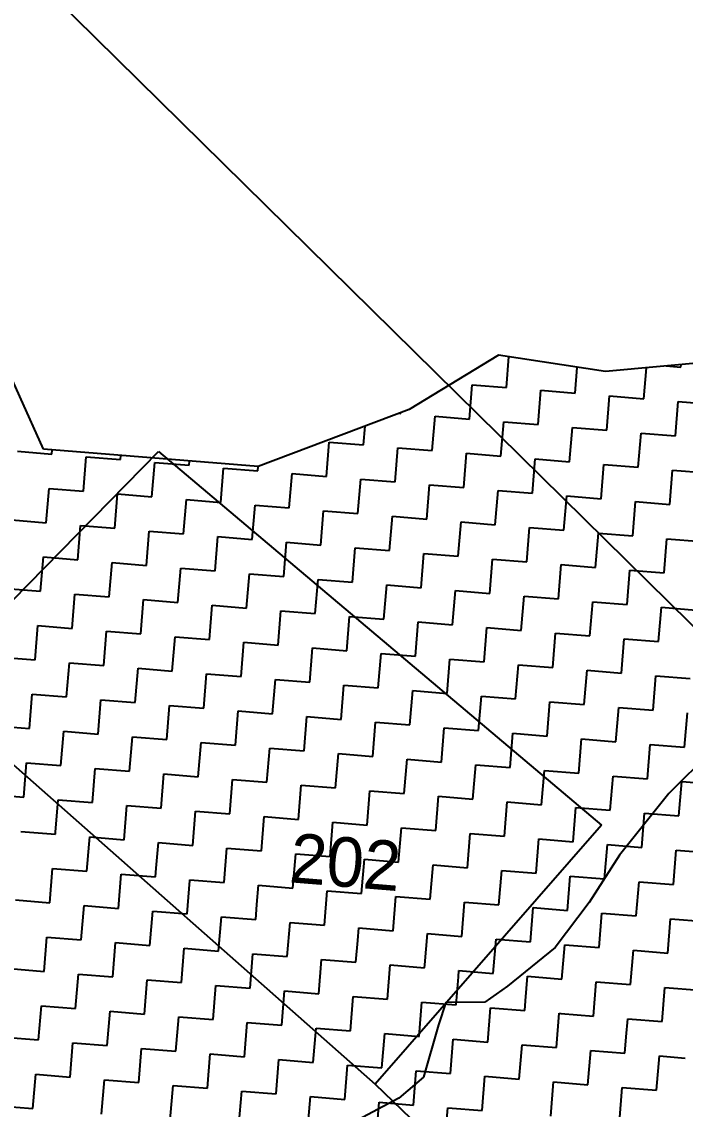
# Model space of a CAD drawing. Header units: metres. Extents: x 286589 to 288713, y 2001360 to 2004418.
# Drawn here: x 288025.9 to 288126.7, y 2002908.9 to 2003074.3 of the extents above; entities that cross this region are included whole.
import ezdxf
from ezdxf.enums import TextEntityAlignment as Align

# ---------------------------------------------------------------- set-up
doc = ezdxf.new("R2010")
doc.units = ezdxf.units.M
doc.header["$MEASUREMENT"] = 0
for name, color, linetype in [('LINE_WATER', 4, 'Continuous'), ('POLY_HATCH', 12, 'Continuous'), ('POLY_PARCEL', 6, 'Continuous'), ('TEXT_PARCEL', 7, 'Continuous')]:
    doc.layers.add(name, color=color, linetype=linetype)
doc.styles.add('TEXT_MAP', font='')
doc.styles.get('TEXT_MAP').set_extended_font_data('Kruti Dev 050')

msp = doc.modelspace()

# ---------------------------------------------------------------- linework, layer by layer
at = {"layer": 'LINE_WATER'}
for p, q in [((288132.48, 2002965.14), (288124.24, 2002956.9)), ((288124.24, 2002956.9), (288116.73, 2002947.52)), ((288116.73, 2002947.52), (288112.09, 2002940.34)), ((288112.09, 2002940.34), (288106.94, 2002933.47)), ((288106.94, 2002933.47), (288099.7, 2002927.58)), ((288099.7, 2002927.58), (288096.26, 2002925.16)), ((288090.32, 2002925.11), (288089.23, 2002921.69)), ((288096.26, 2002925.16), (288090.32, 2002925.11)), ((288089.23, 2002921.69), (288086.96, 2002913.77)), ((288086.96, 2002913.77), (288083.19, 2002910.57)), ((288083.19, 2002910.57), (288075.28, 2002906.35))]:
    msp.add_line(p, q, dxfattribs=at)
at = {"layer": 'POLY_HATCH'}
for p, q in [((288029.16, 2003009.28), (288018.24, 2003033.62)), ((288098.36, 2003023.57), (288084.78, 2003015.3)), ((288114.58, 2003021.08), (288098.36, 2003023.57)), ((288134.67, 2003022.96), (288114.58, 2003021.08)), ((288084.78, 2003015.3), (288061.79, 2003006.62)), ((288061.79, 2003006.62), (288029.16, 2003009.28))]:
    msp.add_line(p, q, dxfattribs=at)
at = {"layer": 'POLY_HATCH', "linetype": 'Continuous'}
for p, q in [((288099.55, 2003018.66), (288099.93, 2003023.33)), ((288109.99, 2003017.81), (288110.31, 2003021.73)), ((288120.43, 2003016.96), (288120.81, 2003021.66)), ((288123.8, 2003021.94), (288126.07, 2003021.75)), ((288126.07, 2003021.75), (288126.1, 2003022.15)), ((288093.91, 2003013.87), (288094.34, 2003019.09)), ((288094.34, 2003019.09), (288099.55, 2003018.66)), ((288104.35, 2003013.02), (288104.77, 2003018.24)), ((288104.77, 2003018.24), (288109.99, 2003017.81)), ((288114.78, 2003012.17), (288115.21, 2003017.39)), ((288115.21, 2003017.39), (288120.43, 2003016.96)), ((288125.22, 2003011.32), (288125.64, 2003016.54)), ((288125.64, 2003016.54), (288130.86, 2003016.11)), ((288083.29, 2003014.74), (288083.47, 2003014.72)), ((288083.47, 2003014.72), (288083.48, 2003014.81)), ((288088.27, 2003009.08), (288088.69, 2003014.3)), ((288088.69, 2003014.3), (288093.91, 2003013.87)), ((288098.7, 2003008.23), (288099.13, 2003013.45)), ((288099.13, 2003013.45), (288104.35, 2003013.02)), ((288077.83, 2003009.93), (288078.06, 2003012.76)), ((288109.14, 2003007.38), (288109.57, 2003012.59)), ((288109.57, 2003012.59), (288114.78, 2003012.17)), ((288119.58, 2003006.53), (288120, 2003011.74)), ((288120, 2003011.74), (288125.22, 2003011.32)), ((288072.19, 2003005.14), (288072.61, 2003010.35)), ((288072.61, 2003010.35), (288077.83, 2003009.93)), ((288025.23, 2003008.96), (288030.44, 2003008.54)), ((288030.44, 2003008.54), (288030.5, 2003009.17)), ((288082.62, 2003004.29), (288083.05, 2003009.5)), ((288083.05, 2003009.5), (288088.27, 2003009.08)), ((288093.06, 2003003.43), (288093.49, 2003008.65)), ((288093.49, 2003008.65), (288098.7, 2003008.23)), ((288035.24, 2003002.89), (288035.66, 2003008.11)), ((288035.66, 2003008.11), (288040.88, 2003007.69)), ((288040.88, 2003007.69), (288040.93, 2003008.32)), ((288045.67, 2003002.04), (288046.1, 2003007.26)), ((288046.1, 2003007.26), (288051.32, 2003006.84)), ((288051.32, 2003006.84), (288051.37, 2003007.47)), ((288103.5, 2003002.58), (288103.92, 2003007.8)), ((288103.92, 2003007.8), (288109.14, 2003007.38)), ((288113.93, 2003001.73), (288114.36, 2003006.95)), ((288114.36, 2003006.95), (288119.58, 2003006.53)), ((288056.11, 2003001.19), (288056.53, 2003006.41)), ((288056.53, 2003006.41), (288061.75, 2003005.99)), ((288061.75, 2003005.99), (288061.8, 2003006.63)), ((288066.54, 2003000.34), (288066.97, 2003005.56)), ((288066.97, 2003005.56), (288072.19, 2003005.14)), ((288124.37, 2003000.88), (288124.79, 2003006.1)), ((288124.79, 2003006.1), (288130.01, 2003005.68)), ((288076.98, 2002999.49), (288077.41, 2003004.71)), ((288077.41, 2003004.71), (288082.62, 2003004.29)), ((288087.42, 2002998.64), (288087.84, 2003003.86)), ((288087.84, 2003003.86), (288093.06, 2003003.43)), ((288029.59, 2002998.1), (288030.02, 2003003.32)), ((288030.02, 2003003.32), (288035.24, 2003002.89)), ((288040.03, 2002997.25), (288040.45, 2003002.47)), ((288040.45, 2003002.47), (288045.67, 2003002.04)), ((288097.85, 2002997.79), (288098.28, 2003003.01)), ((288098.28, 2003003.01), (288103.5, 2003002.58)), ((288108.29, 2002996.94), (288108.71, 2003002.16)), ((288108.71, 2003002.16), (288113.93, 2003001.73)), ((288050.46, 2002996.4), (288050.89, 2003001.62)), ((288050.89, 2003001.62), (288056.11, 2003001.19)), ((288060.9, 2002995.55), (288061.33, 2003000.77)), ((288061.33, 2003000.77), (288066.54, 2003000.34)), ((288118.73, 2002996.09), (288119.15, 2003001.31)), ((288119.15, 2003001.31), (288124.37, 2003000.88)), ((288024.37, 2002998.53), (288029.59, 2002998.1)), ((288071.34, 2002994.7), (288071.76, 2002999.92)), ((288071.76, 2002999.92), (288076.98, 2002999.49)), ((288081.77, 2002993.85), (288082.2, 2002999.07)), ((288082.2, 2002999.07), (288087.42, 2002998.64)), ((288034.39, 2002992.46), (288034.81, 2002997.68)), ((288034.81, 2002997.68), (288040.03, 2002997.25)), ((288044.82, 2002991.61), (288045.25, 2002996.83)), ((288045.25, 2002996.83), (288050.46, 2002996.4)), ((288092.21, 2002993), (288092.64, 2002998.22)), ((288092.64, 2002998.22), (288097.85, 2002997.79)), ((288102.65, 2002992.15), (288103.07, 2002997.37)), ((288103.07, 2002997.37), (288108.29, 2002996.94)), ((288055.26, 2002990.76), (288055.68, 2002995.98)), ((288055.68, 2002995.98), (288060.9, 2002995.55)), ((288113.08, 2002991.3), (288113.51, 2002996.51)), ((288113.51, 2002996.51), (288118.73, 2002996.09)), ((288123.52, 2002990.45), (288123.94, 2002995.66)), ((288123.94, 2002995.66), (288129.16, 2002995.24)), ((288065.69, 2002989.91), (288066.12, 2002995.12)), ((288066.12, 2002995.12), (288071.34, 2002994.7)), ((288076.13, 2002989.06), (288076.56, 2002994.27)), ((288076.56, 2002994.27), (288081.77, 2002993.85)), ((288028.74, 2002987.67), (288029.17, 2002992.88)), ((288029.17, 2002992.88), (288034.39, 2002992.46)), ((288039.18, 2002986.82), (288039.6, 2002992.03)), ((288039.6, 2002992.03), (288044.82, 2002991.61)), ((288086.57, 2002988.21), (288086.99, 2002993.42)), ((288086.99, 2002993.42), (288092.21, 2002993)), ((288097, 2002987.35), (288097.43, 2002992.57)), ((288097.43, 2002992.57), (288102.65, 2002992.15)), ((288049.61, 2002985.96), (288050.04, 2002991.18)), ((288050.04, 2002991.18), (288055.26, 2002990.76)), ((288060.05, 2002985.11), (288060.48, 2002990.33)), ((288060.48, 2002990.33), (288065.69, 2002989.91)), ((288107.44, 2002986.5), (288107.86, 2002991.72)), ((288107.86, 2002991.72), (288113.08, 2002991.3)), ((288117.87, 2002985.65), (288118.3, 2002990.87)), ((288118.3, 2002990.87), (288123.52, 2002990.45)), ((288070.49, 2002984.26), (288070.91, 2002989.48)), ((288070.91, 2002989.48), (288076.13, 2002989.06)), ((288080.92, 2002983.41), (288081.35, 2002988.63)), ((288081.35, 2002988.63), (288086.57, 2002988.21)), ((288023.52, 2002988.09), (288028.74, 2002987.67)), ((288033.53, 2002982.02), (288033.96, 2002987.24)), ((288033.96, 2002987.24), (288039.18, 2002986.82)), ((288091.36, 2002982.56), (288091.78, 2002987.78)), ((288091.78, 2002987.78), (288097, 2002987.35)), ((288101.8, 2002981.71), (288102.22, 2002986.93)), ((288102.22, 2002986.93), (288107.44, 2002986.5)), ((288043.97, 2002981.17), (288044.4, 2002986.39)), ((288044.4, 2002986.39), (288049.61, 2002985.96)), ((288054.41, 2002980.32), (288054.83, 2002985.54)), ((288054.83, 2002985.54), (288060.05, 2002985.11)), ((288112.23, 2002980.86), (288112.66, 2002986.08)), ((288112.66, 2002986.08), (288117.87, 2002985.65)), ((288122.67, 2002980.01), (288123.09, 2002985.23)), ((288123.09, 2002985.23), (288128.31, 2002984.8)), ((288064.84, 2002979.47), (288065.27, 2002984.69)), ((288065.27, 2002984.69), (288070.49, 2002984.26)), ((288075.28, 2002978.62), (288075.7, 2002983.84)), ((288075.7, 2002983.84), (288080.92, 2002983.41)), ((288027.89, 2002977.23), (288028.32, 2002982.45)), ((288028.32, 2002982.45), (288033.53, 2002982.02)), ((288085.72, 2002977.77), (288086.14, 2002982.99)), ((288086.14, 2002982.99), (288091.36, 2002982.56)), ((288096.15, 2002976.92), (288096.58, 2002982.14)), ((288096.58, 2002982.14), (288101.8, 2002981.71)), ((288038.33, 2002976.38), (288038.75, 2002981.6)), ((288038.75, 2002981.6), (288043.97, 2002981.17)), ((288048.76, 2002975.53), (288049.19, 2002980.75)), ((288049.19, 2002980.75), (288054.41, 2002980.32)), ((288106.59, 2002976.07), (288107.01, 2002981.29)), ((288107.01, 2002981.29), (288112.23, 2002980.86)), ((288117.02, 2002975.22), (288117.45, 2002980.44)), ((288117.45, 2002980.44), (288122.67, 2002980.01)), ((288059.2, 2002974.68), (288059.63, 2002979.9)), ((288059.63, 2002979.9), (288064.84, 2002979.47)), ((288069.64, 2002973.83), (288070.06, 2002979.05)), ((288070.06, 2002979.05), (288075.28, 2002978.62)), ((288022.67, 2002977.66), (288027.89, 2002977.23)), ((288080.07, 2002972.98), (288080.5, 2002978.19)), ((288080.5, 2002978.19), (288085.72, 2002977.77)), ((288090.51, 2002972.13), (288090.93, 2002977.34)), ((288090.93, 2002977.34), (288096.15, 2002976.92)), ((288032.68, 2002971.59), (288033.11, 2002976.8)), ((288033.11, 2002976.8), (288038.33, 2002976.38)), ((288043.12, 2002970.74), (288043.55, 2002975.95)), ((288043.55, 2002975.95), (288048.76, 2002975.53)), ((288100.94, 2002971.28), (288101.37, 2002976.49)), ((288101.37, 2002976.49), (288106.59, 2002976.07)), ((288111.38, 2002970.42), (288111.81, 2002975.64)), ((288111.81, 2002975.64), (288117.02, 2002975.22)), ((288053.56, 2002969.89), (288053.98, 2002975.1)), ((288053.98, 2002975.1), (288059.2, 2002974.68)), ((288063.99, 2002969.03), (288064.42, 2002974.25)), ((288064.42, 2002974.25), (288069.64, 2002973.83)), ((288121.82, 2002969.57), (288122.24, 2002974.79)), ((288122.24, 2002974.79), (288127.46, 2002974.37)), ((288027.04, 2002966.79), (288027.47, 2002972.01)), ((288027.47, 2002972.01), (288032.68, 2002971.59)), ((288074.43, 2002968.18), (288074.85, 2002973.4)), ((288074.85, 2002973.4), (288080.07, 2002972.98)), ((288084.86, 2002967.33), (288085.29, 2002972.55)), ((288085.29, 2002972.55), (288090.51, 2002972.13)), ((288037.48, 2002965.94), (288037.9, 2002971.16)), ((288037.9, 2002971.16), (288043.12, 2002970.74)), ((288095.3, 2002966.48), (288095.73, 2002971.7)), ((288095.73, 2002971.7), (288100.94, 2002971.28)), ((288105.74, 2002965.63), (288106.16, 2002970.85)), ((288106.16, 2002970.85), (288111.38, 2002970.42)), ((288047.91, 2002965.09), (288048.34, 2002970.31)), ((288048.34, 2002970.31), (288053.56, 2002969.89)), ((288058.35, 2002964.24), (288058.77, 2002969.46)), ((288058.77, 2002969.46), (288063.99, 2002969.03)), ((288116.17, 2002964.78), (288116.6, 2002970)), ((288116.6, 2002970), (288121.82, 2002969.57)), ((288126.61, 2002963.93), (288127.04, 2002969.15)), ((288021.82, 2002967.22), (288027.04, 2002966.79)), ((288068.79, 2002963.39), (288069.21, 2002968.61)), ((288069.21, 2002968.61), (288074.43, 2002968.18)), ((288079.22, 2002962.54), (288079.65, 2002967.76)), ((288079.65, 2002967.76), (288084.86, 2002967.33)), ((288031.83, 2002961.15), (288032.26, 2002966.37)), ((288032.26, 2002966.37), (288037.48, 2002965.94)), ((288042.27, 2002960.3), (288042.69, 2002965.52)), ((288042.69, 2002965.52), (288047.91, 2002965.09)), ((288089.66, 2002961.69), (288090.08, 2002966.91)), ((288090.08, 2002966.91), (288095.3, 2002966.48)), ((288100.09, 2002960.84), (288100.52, 2002966.06)), ((288100.52, 2002966.06), (288105.74, 2002965.63)), ((288052.71, 2002959.45), (288053.13, 2002964.67)), ((288053.13, 2002964.67), (288058.35, 2002964.24)), ((288063.14, 2002958.6), (288063.57, 2002963.82)), ((288063.57, 2002963.82), (288068.79, 2002963.39)), ((288110.53, 2002959.99), (288110.96, 2002965.21)), ((288110.96, 2002965.21), (288116.17, 2002964.78)), ((288120.97, 2002959.14), (288121.39, 2002964.36)), ((288121.39, 2002964.36), (288126.61, 2002963.93)), ((288073.58, 2002957.75), (288074, 2002962.97)), ((288074, 2002962.97), (288079.22, 2002962.54)), ((288084.01, 2002956.9), (288084.44, 2002962.11)), ((288084.44, 2002962.11), (288089.66, 2002961.69)), ((288026.19, 2002956.36), (288026.62, 2002961.58)), ((288026.62, 2002961.58), (288031.83, 2002961.15)), ((288036.63, 2002955.51), (288037.05, 2002960.72)), ((288037.05, 2002960.72), (288042.27, 2002960.3)), ((288094.45, 2002956.05), (288094.88, 2002961.26)), ((288094.88, 2002961.26), (288100.09, 2002960.84)), ((288104.89, 2002955.2), (288105.31, 2002960.41)), ((288105.31, 2002960.41), (288110.53, 2002959.99)), ((288047.06, 2002954.66), (288047.49, 2002959.87)), ((288047.49, 2002959.87), (288052.71, 2002959.45)), ((288057.5, 2002953.81), (288057.92, 2002959.02)), ((288057.92, 2002959.02), (288063.14, 2002958.6)), ((288115.32, 2002954.34), (288115.75, 2002959.56)), ((288115.75, 2002959.56), (288120.97, 2002959.14)), ((288067.93, 2002952.95), (288068.36, 2002958.17)), ((288068.36, 2002958.17), (288073.58, 2002957.75)), ((288078.37, 2002952.1), (288078.8, 2002957.32)), ((288078.8, 2002957.32), (288084.01, 2002956.9)), ((288125.76, 2002953.49), (288126.18, 2002958.71)), ((288126.18, 2002958.71), (288131.4, 2002958.29)), ((288020.97, 2002956.78), (288026.19, 2002956.36)), ((288031.01, 2002951.01), (288031.41, 2002955.93)), ((288031.41, 2002955.93), (288036.63, 2002955.51)), ((288088.81, 2002951.25), (288089.23, 2002956.47)), ((288089.23, 2002956.47), (288094.45, 2002956.05)), ((288099.24, 2002950.4), (288099.67, 2002955.62)), ((288099.67, 2002955.62), (288104.89, 2002955.2)), ((288041.42, 2002949.86), (288041.84, 2002955.08)), ((288041.84, 2002955.08), (288047.06, 2002954.66)), ((288051.86, 2002949.01), (288052.28, 2002954.23)), ((288052.28, 2002954.23), (288057.5, 2002953.81)), ((288109.68, 2002949.55), (288110.1, 2002954.77)), ((288110.1, 2002954.77), (288115.32, 2002954.34)), ((288120.12, 2002948.7), (288120.54, 2002953.92)), ((288120.54, 2002953.92), (288125.76, 2002953.49)), ((288062.29, 2002948.16), (288062.72, 2002953.38)), ((288062.72, 2002953.38), (288067.93, 2002952.95)), ((288072.73, 2002947.31), (288073.15, 2002952.53)), ((288073.15, 2002952.53), (288078.37, 2002952.1)), ((288025.76, 2002951.14), (288030.98, 2002950.71)), ((288030.98, 2002950.71), (288031.01, 2002951.01)), ((288083.16, 2002946.46), (288083.59, 2002951.68)), ((288083.59, 2002951.68), (288088.81, 2002951.25)), ((288093.6, 2002945.61), (288094.03, 2002950.83)), ((288094.03, 2002950.83), (288099.24, 2002950.4)), ((288035.78, 2002945.07), (288036.11, 2002949.18)), ((288036.11, 2002949.18), (288036.2, 2002950.29)), ((288036.2, 2002950.29), (288041.42, 2002949.86)), ((288046.32, 2002945.52), (288046.64, 2002949.44)), ((288046.64, 2002949.44), (288051.86, 2002949.01)), ((288104.04, 2002944.76), (288104.46, 2002949.98)), ((288104.46, 2002949.98), (288109.68, 2002949.55)), ((288114.47, 2002943.91), (288114.9, 2002949.13)), ((288114.9, 2002949.13), (288120.12, 2002948.7)), ((288056.65, 2002943.37), (288057.07, 2002948.59)), ((288057.07, 2002948.59), (288062.29, 2002948.16)), ((288067.08, 2002942.52), (288067.51, 2002947.74)), ((288067.51, 2002947.74), (288072.73, 2002947.31)), ((288124.91, 2002943.06), (288125.33, 2002948.28)), ((288125.33, 2002948.28), (288130.55, 2002947.85)), ((288046.21, 2002944.22), (288046.32, 2002945.52)), ((288077.52, 2002941.67), (288077.95, 2002946.89)), ((288077.95, 2002946.89), (288083.16, 2002946.46)), ((288087.96, 2002940.82), (288088.38, 2002946.04)), ((288088.38, 2002946.04), (288093.6, 2002945.61)), ((288030.13, 2002940.28), (288030.56, 2002945.5)), ((288030.56, 2002945.5), (288035.78, 2002945.07)), ((288040.57, 2002939.43), (288040.99, 2002944.65)), ((288040.99, 2002944.65), (288046.21, 2002944.22)), ((288098.39, 2002939.97), (288098.82, 2002945.18)), ((288098.82, 2002945.18), (288104.04, 2002944.76)), ((288108.83, 2002939.12), (288109.25, 2002944.33)), ((288109.25, 2002944.33), (288114.47, 2002943.91)), ((288051, 2002938.58), (288051.42, 2002943.68)), ((288051.42, 2002943.68), (288051.43, 2002943.79)), ((288051.43, 2002943.79), (288056.65, 2002943.37)), ((288061.63, 2002940.02), (288061.87, 2002942.94)), ((288061.87, 2002942.94), (288067.08, 2002942.52)), ((288119.26, 2002938.27), (288119.69, 2002943.48)), ((288119.69, 2002943.48), (288124.91, 2002943.06)), ((288024.91, 2002940.7), (288030.13, 2002940.28)), ((288071.88, 2002936.88), (288072.3, 2002942.09)), ((288072.3, 2002942.09), (288077.52, 2002941.67)), ((288082.31, 2002936.02), (288082.74, 2002941.24)), ((288082.74, 2002941.24), (288087.96, 2002940.82)), ((288034.92, 2002934.63), (288035.35, 2002939.85)), ((288035.35, 2002939.85), (288040.57, 2002939.43)), ((288045.36, 2002933.78), (288045.79, 2002939)), ((288045.79, 2002939), (288051, 2002938.58)), ((288061.44, 2002937.73), (288061.63, 2002940.02)), ((288092.75, 2002935.17), (288093.17, 2002940.39)), ((288093.17, 2002940.39), (288098.39, 2002939.97)), ((288103.19, 2002934.32), (288103.61, 2002939.54)), ((288103.61, 2002939.54), (288108.83, 2002939.12)), ((288055.8, 2002932.93), (288056.22, 2002938.15)), ((288056.22, 2002938.15), (288061.44, 2002937.73)), ((288066.23, 2002932.08), (288066.66, 2002937.3)), ((288066.66, 2002937.3), (288069.94, 2002937.03)), ((288113.62, 2002933.47), (288114.05, 2002938.69)), ((288114.05, 2002938.69), (288119.26, 2002938.27)), ((288124.06, 2002932.62), (288124.48, 2002937.84)), ((288124.48, 2002937.84), (288129.7, 2002937.41)), ((288069.94, 2002937.03), (288071.88, 2002936.88)), ((288076.94, 2002934.52), (288077.09, 2002936.45)), ((288077.09, 2002936.45), (288082.31, 2002936.02)), ((288087.14, 2002930.86), (288087.53, 2002935.6)), ((288087.53, 2002935.6), (288092.75, 2002935.17)), ((288029.28, 2002929.84), (288029.71, 2002935.06)), ((288029.71, 2002935.06), (288034.92, 2002934.63)), ((288039.72, 2002928.99), (288040.14, 2002934.21)), ((288040.14, 2002934.21), (288045.36, 2002933.78)), ((288076.67, 2002931.23), (288076.94, 2002934.52)), ((288097.54, 2002929.53), (288097.97, 2002934.75)), ((288097.97, 2002934.75), (288103.19, 2002934.32)), ((288050.15, 2002928.14), (288050.58, 2002933.36)), ((288050.58, 2002933.36), (288055.8, 2002932.93)), ((288060.59, 2002927.29), (288061.02, 2002932.51)), ((288061.02, 2002932.51), (288066.23, 2002932.08)), ((288107.98, 2002928.68), (288108.4, 2002933.9)), ((288108.4, 2002933.9), (288113.62, 2002933.47)), ((288118.41, 2002927.83), (288118.84, 2002933.05)), ((288118.84, 2002933.05), (288124.06, 2002932.62)), ((288071.03, 2002926.44), (288071.45, 2002931.66)), ((288071.45, 2002931.66), (288076.67, 2002931.23)), ((288081.46, 2002925.59), (288081.89, 2002930.81)), ((288081.89, 2002930.81), (288087.11, 2002930.38)), ((288087.11, 2002930.38), (288087.14, 2002930.86)), ((288024.06, 2002930.27), (288029.28, 2002929.84)), ((288034.07, 2002924.2), (288034.5, 2002929.42)), ((288034.5, 2002929.42), (288039.72, 2002928.99)), ((288091.9, 2002924.74), (288092.25, 2002929.02)), ((288092.25, 2002929.02), (288092.32, 2002929.96)), ((288092.32, 2002929.96), (288097.54, 2002929.53)), ((288102.45, 2002925.36), (288102.76, 2002929.11)), ((288102.76, 2002929.11), (288107.98, 2002928.68)), ((288044.51, 2002923.35), (288044.94, 2002928.57)), ((288044.94, 2002928.57), (288050.15, 2002928.14)), ((288054.95, 2002922.5), (288055.37, 2002927.71)), ((288055.37, 2002927.71), (288060.59, 2002927.29)), ((288112.77, 2002923.04), (288113.2, 2002928.25)), ((288113.2, 2002928.25), (288118.41, 2002927.83)), ((288123.21, 2002922.19), (288123.63, 2002927.4)), ((288123.63, 2002927.4), (288128.85, 2002926.98)), ((288065.38, 2002921.65), (288065.81, 2002926.86)), ((288065.81, 2002926.86), (288071.03, 2002926.44)), ((288075.82, 2002920.8), (288076.24, 2002926.01)), ((288076.24, 2002926.01), (288081.46, 2002925.59)), ((288028.43, 2002919.41), (288028.86, 2002924.62)), ((288028.86, 2002924.62), (288034.07, 2002924.2)), ((288086.26, 2002919.94), (288086.68, 2002925.16)), ((288086.68, 2002925.16), (288091.9, 2002924.74)), ((288096.69, 2002919.09), (288097.12, 2002924.31)), ((288097.12, 2002924.31), (288102.33, 2002923.89)), ((288102.33, 2002923.89), (288102.45, 2002925.36)), ((288038.87, 2002918.55), (288039.29, 2002923.77)), ((288039.29, 2002923.77), (288044.51, 2002923.35)), ((288049.3, 2002917.7), (288049.73, 2002922.92)), ((288049.73, 2002922.92), (288054.95, 2002922.5)), ((288107.13, 2002918.24), (288107.55, 2002923.46)), ((288107.55, 2002923.46), (288107.79, 2002923.44)), ((288107.79, 2002923.44), (288112.77, 2002923.04)), ((288117.76, 2002919.86), (288117.99, 2002922.61)), ((288117.99, 2002922.61), (288123.21, 2002922.19)), ((288059.74, 2002916.85), (288060.16, 2002922.07)), ((288060.16, 2002922.07), (288065.38, 2002921.65)), ((288070.18, 2002916), (288070.6, 2002921.22)), ((288070.6, 2002921.22), (288075.82, 2002920.8)), ((288023.21, 2002919.83), (288028.43, 2002919.41)), ((288080.61, 2002915.15), (288081.04, 2002920.37)), ((288081.04, 2002920.37), (288086.26, 2002919.94)), ((288091.05, 2002914.3), (288091.47, 2002919.52)), ((288091.47, 2002919.52), (288096.69, 2002919.09)), ((288117.56, 2002917.39), (288117.76, 2002919.86)), ((288033.22, 2002913.76), (288033.65, 2002918.98)), ((288033.65, 2002918.98), (288038.87, 2002918.55)), ((288043.66, 2002912.91), (288044.08, 2002918.13)), ((288044.08, 2002918.13), (288049.3, 2002917.7)), ((288101.48, 2002913.45), (288101.91, 2002918.67)), ((288101.91, 2002918.67), (288107.13, 2002918.24)), ((288111.92, 2002912.6), (288112.35, 2002917.82)), ((288112.35, 2002917.82), (288117.56, 2002917.39)), ((288054.1, 2002912.06), (288054.52, 2002917.28)), ((288054.52, 2002917.28), (288059.74, 2002916.85)), ((288064.53, 2002911.21), (288064.96, 2002916.43)), ((288064.96, 2002916.43), (288070.18, 2002916)), ((288122.36, 2002911.75), (288122.78, 2002916.97)), ((288122.78, 2002916.97), (288126.72, 2002916.65)), ((288027.58, 2002908.97), (288028.01, 2002914.19)), ((288028.01, 2002914.19), (288033.22, 2002913.76)), ((288074.97, 2002910.36), (288075.39, 2002915.58)), ((288075.39, 2002915.58), (288080.61, 2002915.15)), ((288085.4, 2002909.51), (288085.83, 2002914.73)), ((288085.83, 2002914.73), (288091.05, 2002914.3)), ((288038.02, 2002908.12), (288038.44, 2002913.34)), ((288038.44, 2002913.34), (288043.66, 2002912.91)), ((288048.45, 2002907.27), (288048.88, 2002912.49)), ((288048.88, 2002912.49), (288054.1, 2002912.06)), ((288095.84, 2002908.66), (288096.27, 2002913.88)), ((288096.27, 2002913.88), (288101.48, 2002913.45)), ((288106.28, 2002907.81), (288106.7, 2002913.03)), ((288106.7, 2002913.03), (288111.92, 2002912.6)), ((288058.89, 2002906.42), (288059.31, 2002911.64)), ((288059.31, 2002911.64), (288064.53, 2002911.21)), ((288069.32, 2002905.57), (288069.75, 2002910.78)), ((288069.75, 2002910.78), (288074.97, 2002910.36)), ((288116.71, 2002906.96), (288117.14, 2002912.17)), ((288117.14, 2002912.17), (288122.36, 2002911.75)), ((288022.36, 2002909.39), (288027.58, 2002908.97)), ((288079.76, 2002904.72), (288080.19, 2002909.93)), ((288080.19, 2002909.93), (288085.4, 2002909.51)), ((288090.2, 2002903.87), (288090.62, 2002909.08)), ((288090.62, 2002909.08), (288095.84, 2002908.66))]:
    msp.add_line(p, q, dxfattribs=at)
at = {"layer": 'POLY_PARCEL'}
for p, q in [((288027.81, 2003081.03), (288208.58, 2002902.8)), ((288011.4, 2002972.91), (288046.65, 2003008.94)), ((288046.65, 2003008.94), (288113.99, 2002952.07)), ((288011.4, 2002972.91), (288079.57, 2002912.67)), ((288113.99, 2002952.07), (288079.57, 2002912.67)), ((288079.57, 2002912.67), (288120.8, 2002873.34))]:
    msp.add_line(p, q, dxfattribs=at)

# ---------------------------------------------------------------- texts
at = {"layer": 'TEXT_PARCEL', "style": 'TEXT_MAP'}
msp.add_text('202', height=7.539, rotation=355.34, dxfattribs=at).set_placement((288074.77, 2002942.72), align=Align.CENTER)

doc.saveas('drawing.dxf')
